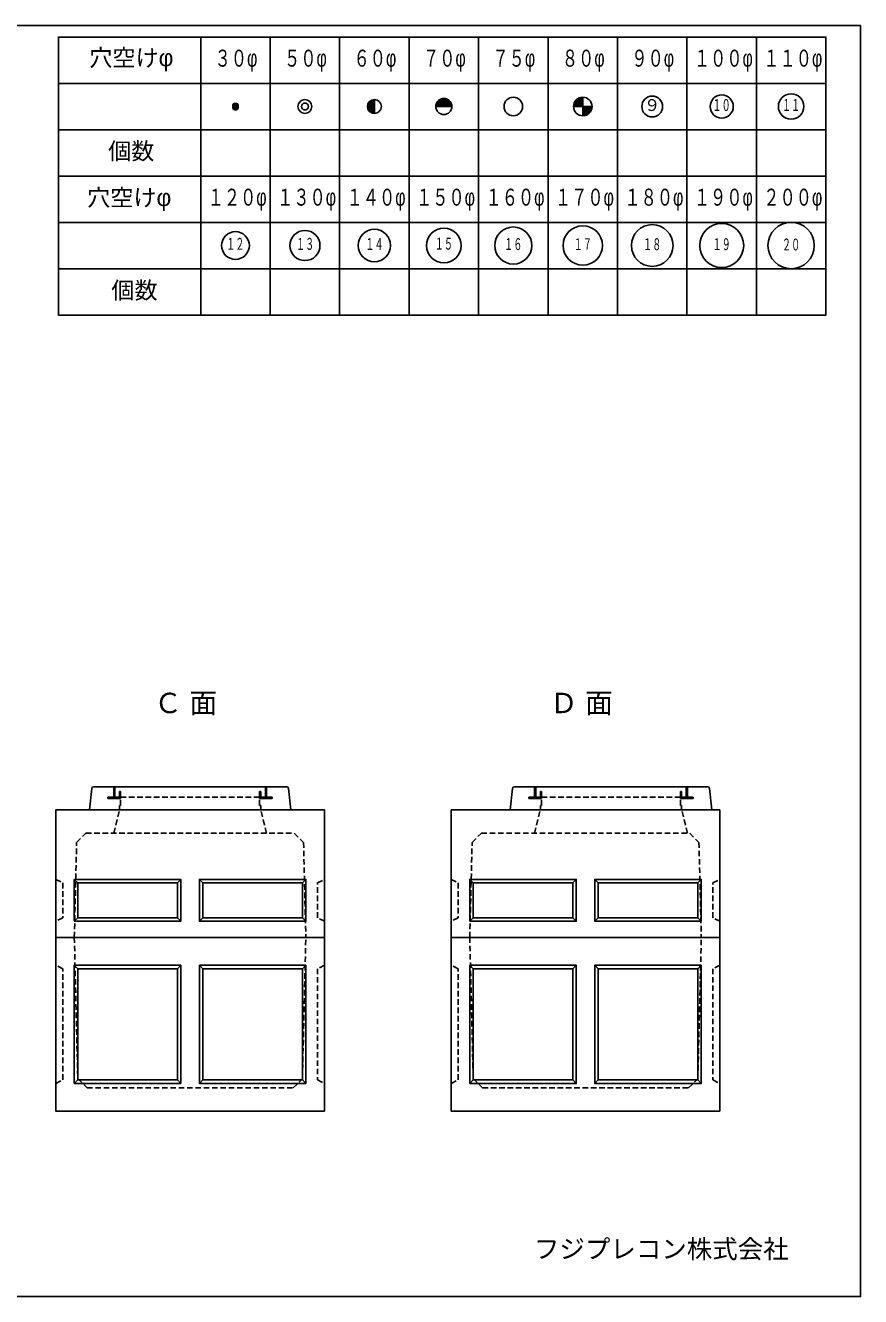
# Model space of a CAD drawing. Units: millimetres, scale not verified. Extents: x -3704 to 3796, y -2790 to 2696.
# Drawn here: x 189 to 3796, y -2790 to 2696 of the extents above; entities that cross this region are included whole.
import ezdxf
from ezdxf.enums import TextEntityAlignment as Align

# ---------------------------------------------------------------- set-up
doc = ezdxf.new("R2010")
doc.units = ezdxf.units.MM
doc.header["$LTSCALE"] = 20
doc.linetypes.add('DASHED1', pattern=[1.8, 1.2, -0.6])
doc.layers.add('0-0_レイヤ_1', color=7, linetype='Continuous')
doc.styles.add('HG丸ｺﾞｼｯｸM-PRO', font='')
doc.styles.add('ＭＳ ゴシック', font='')
doc.styles.get('HG丸ｺﾞｼｯｸM-PRO').set_extended_font_data('HG丸ｺﾞｼｯｸM-PRO')
doc.styles.get('ＭＳ ゴシック').set_extended_font_data('MS Gothic')

msp = doc.modelspace()

# ---------------------------------------------------------------- linework, layer by layer
at = {"layer": '0-0_レイヤ_1'}
for p, q in [((3795.88, 2646.47), (3795.88, 2696.47)), ((945.88, 2646.47), (945.88, 1446.47)), ((1245.88, 2646.47), (1245.88, 1446.47)), ((1545.88, 2646.47), (1545.88, 1446.47)), ((1845.88, 2646.47), (1845.88, 1446.47)), ((2145.88, 2646.47), (2145.88, 1446.47)), ((2445.88, 2646.47), (2445.88, 1446.47)), ((2745.88, 2646.47), (2745.88, 1446.47)), ((3045.88, 2646.47), (3045.88, 1446.47)), ((3345.88, 2646.47), (3345.88, 1446.47)), ((3795.88, 2646.47), (3795.88, -2568.82)), ((331.45, 2446.47), (945.88, 2446.47)), ((945.88, 2446.47), (3645.88, 2446.47)), ((1089.41, 2360), (1102.36, 2360)), ((1669.11, 2360), (1695.88, 2360)), ((1670.21, 2362), (1695.88, 2362)), ((1671.54, 2364), (1695.88, 2364)), ((1673.11, 2366), (1695.88, 2366)), ((1674.99, 2368), (1695.88, 2368)), ((1677.27, 2370), (1695.88, 2370)), ((1680.13, 2372), (1695.88, 2372)), ((1683.96, 2374), (1695.88, 2374)), ((1690.59, 2376), (1695.88, 2376)), ((1695.88, 2316.47), (1695.88, 2376.47)), ((1963.6, 2360), (2028.16, 2360)), ((1964.52, 2362), (2027.25, 2362)), ((1965.59, 2364), (2026.18, 2364)), ((1966.84, 2366), (2024.93, 2366)), ((1968.29, 2368), (2023.48, 2368)), ((1969.97, 2370), (2021.79, 2370)), ((1971.94, 2372), (2019.82, 2372)), ((1974.27, 2374), (2017.5, 2374)), ((1977.09, 2376), (2014.67, 2376)), ((1980.69, 2378), (2011.08, 2378)), ((1985.84, 2380), (2005.92, 2380)), ((2558.24, 2360), (2595.88, 2360)), ((2559.02, 2362), (2595.88, 2362)), ((2559.93, 2364), (2595.88, 2364)), ((2560.97, 2366), (2595.88, 2366)), ((2562.17, 2368), (2595.88, 2368)), ((2563.53, 2370), (2595.88, 2370)), ((2565.09, 2372), (2595.88, 2372)), ((2566.86, 2374), (2595.88, 2374)), ((2568.9, 2376), (2595.88, 2376)), ((2571.27, 2378), (2595.88, 2378)), ((2574.07, 2380), (2595.88, 2380)), ((2577.51, 2382), (2595.88, 2382)), ((2582.04, 2384), (2595.88, 2384)), ((2589.76, 2386), (2595.88, 2386)), ((1080.89, 2346), (1110.87, 2346)), ((1080.96, 2348), (1110.8, 2348)), ((1081.09, 2344), (1110.68, 2344)), ((1081.3, 2350), (1110.46, 2350)), ((1081.56, 2342), (1110.2, 2342)), ((1081.94, 2352), (1109.83, 2352)), ((1082.35, 2340), (1109.41, 2340)), ((1082.91, 2354), (1108.86, 2354)), ((1083.5, 2338), (1108.26, 2338)), ((1084.3, 2356), (1107.47, 2356)), ((1085.14, 2336), (1106.62, 2336)), ((1086.29, 2358), (1105.48, 2358)), ((1087.55, 2334), (1104.22, 2334)), ((1091.93, 2332), (1099.83, 2332)), ((1665.89, 2346), (1695.88, 2346)), ((1665.92, 2348), (1695.88, 2348)), ((1665.98, 2344), (1695.88, 2344)), ((1666.09, 2350), (1695.88, 2350)), ((1666.22, 2342), (1695.88, 2342)), ((1666.4, 2352), (1695.88, 2352)), ((1666.59, 2340), (1695.88, 2340)), ((1666.84, 2354), (1695.88, 2354)), ((1667.1, 2338), (1695.88, 2338)), ((1667.44, 2356), (1695.88, 2356)), ((1667.77, 2336), (1695.88, 2336)), ((1668.19, 2358), (1695.88, 2358)), ((1668.6, 2334), (1695.88, 2334)), ((1669.6, 2332), (1695.88, 2332)), ((1670.81, 2330), (1695.88, 2330)), ((1672.24, 2328), (1695.88, 2328)), ((1673.95, 2326), (1695.88, 2326)), ((1676.01, 2324), (1695.88, 2324)), ((1678.53, 2322), (1695.88, 2322)), ((1681.76, 2320), (1695.88, 2320)), ((1686.43, 2318), (1695.88, 2318)), ((1960.88, 2346.47), (2030.88, 2346.47)), ((1960.92, 2348), (2030.85, 2348)), ((1961.06, 2350), (2030.7, 2350)), ((1961.32, 2352), (2030.44, 2352)), ((1961.7, 2354), (2030.06, 2354)), ((1962.2, 2356), (2029.56, 2356)), ((1962.84, 2358), (2028.93, 2358)), ((2555.91, 2348), (2595.88, 2348)), ((2556.04, 2350), (2595.88, 2350)), ((2556.27, 2352), (2595.88, 2352)), ((2556.6, 2354), (2595.88, 2354)), ((2557.03, 2356), (2595.88, 2356)), ((2557.58, 2358), (2595.88, 2358)), ((2595.88, 2346), (2635.88, 2346)), ((2595.88, 2344), (2635.81, 2344)), ((2595.88, 2342), (2635.63, 2342)), ((2595.88, 2340), (2635.36, 2340)), ((2595.88, 2338), (2634.98, 2338)), ((2595.88, 2336), (2634.49, 2336)), ((2595.88, 2334), (2633.89, 2334)), ((2595.88, 2332), (2633.17, 2332)), ((2595.88, 2330), (2632.33, 2330)), ((2595.88, 2328), (2631.36, 2328)), ((2595.88, 2326), (2630.25, 2326)), ((2595.88, 2324), (2628.97, 2324)), ((2595.88, 2322), (2627.52, 2322)), ((2595.88, 2320), (2625.87, 2320)), ((2595.88, 2318), (2623.98, 2318)), ((2595.88, 2316), (2621.8, 2316)), ((2595.88, 2314), (2619.24, 2314)), ((2595.88, 2312), (2616.17, 2312)), ((2595.88, 2310), (2612.31, 2310)), ((2595.88, 2308), (2606.84, 2308)), ((331.45, 2246.47), (945.88, 2246.47)), ((945.88, 2246.47), (3645.88, 2246.47)), ((331.45, 2046.47), (945.88, 2046.47)), ((945.88, 2046.47), (3645.88, 2046.47)), ((331.45, 1846.47), (945.88, 1846.47)), ((945.88, 1846.47), (3645.88, 1846.47)), ((331.45, 1646.47), (945.88, 1646.47)), ((945.88, 1646.47), (3645.88, 1646.47)), ((464.88, -690), (474.88, -597.5)), ((1317.38, -590), (482.38, -590)), ((569.88, -590), (569.88, -635)), ((574.88, -590), (569.88, -590)), ((569.88, -592), (574.88, -592)), ((569.88, -594), (574.88, -594)), ((569.88, -596), (574.88, -596)), ((569.88, -598), (574.88, -598)), ((569.88, -600), (574.88, -600)), ((569.88, -602), (574.88, -602)), ((574.88, -635), (574.88, -590)), ((1224.88, -590), (1224.88, -635)), ((1229.88, -590), (1224.88, -590)), ((1224.88, -592), (1229.88, -592)), ((1224.88, -594), (1229.88, -594)), ((1224.88, -596), (1229.88, -596)), ((1224.88, -598), (1229.88, -598)), ((1224.88, -600), (1229.88, -600)), ((1224.88, -602), (1229.88, -602)), ((1229.88, -635), (1229.88, -590)), ((1334.88, -690), (1324.88, -597.5)), ((2282.88, -690), (2292.88, -597.5)), ((3135.38, -590), (2300.38, -590)), ((2387.88, -590), (2387.88, -635)), ((2392.88, -590), (2387.88, -590)), ((2387.88, -592), (2392.88, -592)), ((2387.88, -594), (2392.88, -594)), ((2387.88, -596), (2392.88, -596)), ((2387.88, -598), (2392.88, -598)), ((2387.88, -600), (2392.88, -600)), ((2387.88, -602), (2392.88, -602)), ((2392.88, -635), (2392.88, -590)), ((3042.88, -590), (3042.88, -635)), ((3047.88, -590), (3042.88, -590)), ((3042.88, -592), (3047.88, -592)), ((3042.88, -594), (3047.88, -594)), ((3042.88, -596), (3047.88, -596)), ((3042.88, -598), (3047.88, -598)), ((3042.88, -600), (3047.88, -600)), ((3042.88, -602), (3047.88, -602)), ((3047.88, -635), (3047.88, -590)), ((3152.88, -690), (3142.88, -597.5)), ((544.88, -635), (544.88, -640)), ((594.88, -635), (544.88, -635)), ((544.88, -636), (594.88, -636)), ((544.88, -638), (594.88, -638)), ((544.88, -640), (594.88, -640)), ((544.88, -640), (594.88, -640)), ((569.88, -604), (574.88, -604)), ((569.88, -606), (574.88, -606)), ((569.88, -608), (574.88, -608)), ((569.88, -610), (574.88, -610)), ((569.88, -612), (574.88, -612)), ((569.88, -614), (574.88, -614)), ((569.88, -616), (574.88, -616)), ((569.88, -618), (574.88, -618)), ((569.88, -620), (574.88, -620)), ((569.88, -622), (574.88, -622)), ((569.88, -624), (574.88, -624)), ((569.88, -626), (574.88, -626)), ((569.88, -628), (574.88, -628)), ((569.88, -630), (574.88, -630)), ((569.88, -632), (574.88, -632)), ((569.88, -634), (574.88, -634)), ((594.88, -610), (599.88, -610)), ((594.88, -610), (594.88, -640)), ((599.88, -610), (594.88, -610)), ((594.88, -612), (599.88, -612)), ((594.88, -614), (599.88, -614)), ((594.88, -616), (599.88, -616)), ((594.88, -618), (599.88, -618)), ((594.88, -620), (599.88, -620)), ((594.88, -622), (599.88, -622)), ((594.88, -624), (599.88, -624)), ((594.88, -626), (599.88, -626)), ((594.88, -628), (599.88, -628)), ((594.88, -630), (599.88, -630)), ((594.88, -632), (599.88, -632)), ((594.88, -634), (599.88, -634)), ((594.88, -636), (599.88, -636)), ((594.88, -638), (599.88, -638)), ((594.88, -640), (599.88, -640)), ((594.88, -640), (599.88, -640)), ((599.88, -640), (599.88, -610)), ((1199.88, -610), (1199.88, -635)), ((1204.88, -610), (1199.88, -610)), ((1199.88, -612), (1204.88, -612)), ((1199.88, -614), (1204.88, -614)), ((1199.88, -616), (1204.88, -616)), ((1199.88, -618), (1204.88, -618)), ((1199.88, -620), (1204.88, -620)), ((1199.88, -622), (1204.88, -622)), ((1199.88, -624), (1204.88, -624)), ((1199.88, -626), (1204.88, -626)), ((1199.88, -628), (1204.88, -628)), ((1199.88, -630), (1204.88, -630)), ((1199.88, -632), (1204.88, -632)), ((1199.88, -634), (1204.88, -634)), ((1199.88, -640), (1199.88, -635)), ((1199.88, -635), (1254.88, -635)), ((1199.88, -635), (1204.88, -635)), ((1199.88, -636), (1254.88, -636)), ((1199.88, -638), (1254.88, -638)), ((1199.88, -640), (1254.88, -640)), ((1254.88, -640), (1199.88, -640)), ((1204.88, -635), (1204.88, -610)), ((1224.88, -604), (1229.88, -604)), ((1224.88, -606), (1229.88, -606)), ((1224.88, -608), (1229.88, -608)), ((1224.88, -610), (1229.88, -610)), ((1224.88, -612), (1229.88, -612)), ((1224.88, -614), (1229.88, -614)), ((1224.88, -616), (1229.88, -616)), ((1224.88, -618), (1229.88, -618)), ((1224.88, -620), (1229.88, -620)), ((1224.88, -622), (1229.88, -622)), ((1224.88, -624), (1229.88, -624)), ((1224.88, -626), (1229.88, -626)), ((1224.88, -628), (1229.88, -628)), ((1224.88, -630), (1229.88, -630)), ((1224.88, -632), (1229.88, -632)), ((1224.88, -634), (1229.88, -634)), ((1224.88, -635), (1229.88, -635)), ((1254.88, -635), (1254.88, -640)), ((2362.88, -635), (2362.88, -640)), ((2412.88, -635), (2362.88, -635)), ((2362.88, -636), (2412.88, -636)), ((2362.88, -638), (2412.88, -638)), ((2362.88, -640), (2412.88, -640)), ((2362.88, -640), (2412.88, -640)), ((2387.88, -604), (2392.88, -604)), ((2387.88, -606), (2392.88, -606)), ((2387.88, -608), (2392.88, -608)), ((2387.88, -610), (2392.88, -610)), ((2387.88, -612), (2392.88, -612)), ((2387.88, -614), (2392.88, -614)), ((2387.88, -616), (2392.88, -616)), ((2387.88, -618), (2392.88, -618)), ((2387.88, -620), (2392.88, -620)), ((2387.88, -622), (2392.88, -622)), ((2387.88, -624), (2392.88, -624)), ((2387.88, -626), (2392.88, -626)), ((2387.88, -628), (2392.88, -628)), ((2387.88, -630), (2392.88, -630)), ((2387.88, -632), (2392.88, -632)), ((2387.88, -634), (2392.88, -634)), ((2412.88, -610), (2417.88, -610)), ((2412.88, -610), (2412.88, -640)), ((2417.88, -610), (2412.88, -610)), ((2412.88, -612), (2417.88, -612)), ((2412.88, -614), (2417.88, -614)), ((2412.88, -616), (2417.88, -616)), ((2412.88, -618), (2417.88, -618)), ((2412.88, -620), (2417.88, -620)), ((2412.88, -622), (2417.88, -622)), ((2412.88, -624), (2417.88, -624)), ((2412.88, -626), (2417.88, -626)), ((2412.88, -628), (2417.88, -628)), ((2412.88, -630), (2417.88, -630)), ((2412.88, -632), (2417.88, -632)), ((2412.88, -634), (2417.88, -634)), ((2412.88, -636), (2417.88, -636)), ((2412.88, -638), (2417.88, -638)), ((2412.88, -640), (2417.88, -640)), ((2412.88, -640), (2417.88, -640)), ((2417.88, -640), (2417.88, -610)), ((3017.88, -610), (3017.88, -635)), ((3022.88, -610), (3017.88, -610)), ((3017.88, -612), (3022.88, -612)), ((3017.88, -614), (3022.88, -614)), ((3017.88, -616), (3022.88, -616)), ((3017.88, -618), (3022.88, -618)), ((3017.88, -620), (3022.88, -620)), ((3017.88, -622), (3022.88, -622)), ((3017.88, -624), (3022.88, -624)), ((3017.88, -626), (3022.88, -626)), ((3017.88, -628), (3022.88, -628)), ((3017.88, -630), (3022.88, -630)), ((3017.88, -632), (3022.88, -632)), ((3017.88, -634), (3022.88, -634)), ((3017.88, -640), (3017.88, -635)), ((3017.88, -635), (3072.88, -635)), ((3017.88, -635), (3022.88, -635)), ((3017.88, -636), (3072.88, -636)), ((3017.88, -638), (3072.88, -638)), ((3017.88, -640), (3072.88, -640)), ((3072.88, -640), (3017.88, -640)), ((3022.88, -635), (3022.88, -610)), ((3042.88, -604), (3047.88, -604)), ((3042.88, -606), (3047.88, -606)), ((3042.88, -608), (3047.88, -608)), ((3042.88, -610), (3047.88, -610)), ((3042.88, -612), (3047.88, -612)), ((3042.88, -614), (3047.88, -614)), ((3042.88, -616), (3047.88, -616)), ((3042.88, -618), (3047.88, -618)), ((3042.88, -620), (3047.88, -620)), ((3042.88, -622), (3047.88, -622)), ((3042.88, -624), (3047.88, -624)), ((3042.88, -626), (3047.88, -626)), ((3042.88, -628), (3047.88, -628)), ((3042.88, -630), (3047.88, -630)), ((3042.88, -632), (3047.88, -632)), ((3042.88, -634), (3047.88, -634)), ((3042.88, -635), (3047.88, -635)), ((3072.88, -635), (3072.88, -640)), ((574.88, -690), (1444.88, -690)), ((2282.88, -690), (3152.88, -690)), ((414.88, -1005), (399.88, -990)), ((844.88, -1005), (859.88, -990)), ((939.88, -990), (954.88, -1005)), ((1399.88, -990), (1384.88, -1005)), ((2122.88, -1005), (2107.88, -990)), ((2552.88, -1005), (2567.88, -990)), ((2647.88, -990), (2662.88, -1005)), ((3107.88, -990), (3092.88, -1005)), ((859.88, -1170), (844.88, -1155)), ((1399.88, -1170), (1384.88, -1155)), ((2567.88, -1170), (2552.88, -1155)), ((3107.88, -1170), (3092.88, -1155)), ((319.88, -1240), (1479.88, -1240)), ((2027.88, -1240), (3187.88, -1240)), ((399.88, -1360), (414.88, -1375)), ((844.88, -1375), (859.88, -1360)), ((1384.88, -1375), (1399.88, -1360)), ((2107.88, -1360), (2122.88, -1375)), ((2552.88, -1375), (2567.88, -1360)), ((3092.88, -1375), (3107.88, -1360)), ((939.88, -1870), (954.88, -1855)), ((1399.88, -1870), (1384.88, -1855)), ((2647.88, -1870), (2662.88, -1855)), ((3107.88, -1870), (3092.88, -1855)), ((3795.88, -2740.32), (3795.88, -2568.82))]:
    msp.add_line(p, q, dxfattribs=at)
at = {"layer": '0-0_レイヤ_1', "linetype": 'DASHED1'}
for p, q in [((569.88, -590), (569.88, -635)), ((574.88, -590), (569.88, -590)), ((574.88, -635), (574.88, -590)), ((1224.88, -590), (1229.88, -590)), ((1224.88, -635), (1224.88, -590)), ((1229.88, -590), (1229.88, -635)), ((2387.88, -590), (2387.88, -635)), ((2392.88, -590), (2387.88, -590)), ((2392.88, -635), (2392.88, -590)), ((3042.88, -590), (3047.88, -590)), ((3042.88, -635), (3042.88, -590)), ((3047.88, -590), (3047.88, -635)), ((544.88, -635), (544.88, -640)), ((569.88, -635), (544.88, -635)), ((544.88, -640), (599.88, -640)), ((594.88, -635), (574.88, -635)), ((594.88, -610), (594.88, -635)), ((599.88, -610), (594.88, -610)), ((599.88, -670), (599.88, -610)), ((599.88, -635), (1199.88, -635)), ((1199.88, -610), (1204.88, -610)), ((1199.88, -670), (1199.88, -610)), ((1254.88, -640), (1199.88, -640)), ((1204.88, -610), (1204.88, -635)), ((1204.88, -635), (1224.88, -635)), ((1229.88, -635), (1254.88, -635)), ((1254.88, -635), (1254.88, -640)), ((2362.88, -635), (2362.88, -640)), ((2387.88, -635), (2362.88, -635)), ((2362.88, -640), (2417.88, -640)), ((2412.88, -635), (2392.88, -635)), ((2412.88, -610), (2412.88, -635)), ((2417.88, -610), (2412.88, -610)), ((2417.88, -670), (2417.88, -610)), ((2417.88, -635), (3017.88, -635)), ((3017.88, -610), (3022.88, -610)), ((3017.88, -670), (3017.88, -610)), ((3072.88, -640), (3017.88, -640)), ((3022.88, -610), (3022.88, -635)), ((3022.88, -635), (3042.88, -635)), ((3047.88, -635), (3072.88, -635)), ((3072.88, -635), (3072.88, -640)), ((569.88, -790), (594.88, -690)), ((594.88, -670), (599.88, -670)), ((594.88, -690), (594.88, -670)), ((1204.88, -670), (1199.88, -670)), ((1204.88, -690), (1204.88, -670)), ((1229.88, -790), (1204.88, -690)), ((2387.88, -790), (2412.88, -690)), ((2412.88, -670), (2417.88, -670)), ((2412.88, -690), (2412.88, -670)), ((3022.88, -670), (3017.88, -670)), ((3022.88, -690), (3022.88, -670)), ((3047.88, -790), (3022.88, -690))]:
    msp.add_line(p, q, dxfattribs=at)
at = {"layer": '0-0_レイヤ_1'}
for points in [[(-3532.94, 2696.47), (3545.88, 2696.47), (3795.88, 2696.47)], [(945.88, 2646.47), (331.45, 2646.47), (331.45, 1446.47), (945.88, 1446.47)], [(945.88, 1446.47), (3645.88, 1446.47), (3645.88, 2646.47), (945.88, 2646.47)], [(2595.88, 2386.47), (2595.88, 2346.47), (2555.88, 2346.47)], [(2595.88, 2306.47), (2595.88, 2346.47), (2635.88, 2346.47)], [(474.88, -597.5), (476.89, -592.18), (482.38, -590)], [(1324.88, -597.5), (1322.43, -591.85), (1317.38, -590)], [(2292.88, -597.5), (2294.89, -592.18), (2300.38, -590)], [(3142.88, -597.5), (3140.43, -591.85), (3135.38, -590)], [(399.88, -1170), (414.88, -1155), (414.88, -1005), (844.88, -1005), (844.88, -1155), (414.88, -1155)], [(939.88, -1170), (939.88, -990), (1399.88, -990), (1399.88, -1170), (939.88, -1170), (954.88, -1155), (954.88, -1005), (1384.88, -1005), (1384.88, -1155), (954.88, -1155)], [(2107.88, -1170), (2122.88, -1155), (2122.88, -1005), (2552.88, -1005), (2552.88, -1155), (2122.88, -1155)], [(2647.88, -1170), (2647.88, -990), (3107.88, -990), (3107.88, -1170), (2647.88, -1170), (2662.88, -1155), (2662.88, -1005), (3092.88, -1005), (3092.88, -1155), (2662.88, -1155)], [(414.88, -1855), (399.88, -1870), (399.88, -1360), (859.88, -1360), (859.88, -1870), (399.88, -1870)], [(939.88, -1360), (954.88, -1375), (1384.88, -1375), (1384.88, -1855), (954.88, -1855), (954.88, -1375)], [(2122.88, -1855), (2107.88, -1870), (2107.88, -1360), (2567.88, -1360), (2567.88, -1870), (2107.88, -1870)], [(2647.88, -1360), (2662.88, -1375), (3092.88, -1375), (3092.88, -1855), (2662.88, -1855), (2662.88, -1375)], [(859.88, -1870), (844.88, -1855), (414.88, -1855), (414.88, -1375), (844.88, -1375), (844.88, -1855)], [(2567.88, -1870), (2552.88, -1855), (2122.88, -1855), (2122.88, -1375), (2552.88, -1375), (2552.88, -1855)], [(-3532.94, -2790.32), (3545.88, -2790.32), (3795.88, -2790.32), (3795.88, -2740.32)]]:
    msp.add_lwpolyline(points, dxfattribs=at)
for points in [[(319.88, -1240), (319.88, -690), (1479.88, -690), (1479.88, -1240)], [(2027.88, -1240), (2027.88, -690), (3187.88, -690), (3187.88, -1240)], [(399.88, -1170), (399.88, -990), (859.88, -990), (859.88, -1170)], [(2107.88, -1170), (2107.88, -990), (2567.88, -990), (2567.88, -1170)], [(1479.88, -1990), (319.88, -1990), (319.88, -1240), (1479.88, -1240)], [(3187.88, -1990), (2027.88, -1990), (2027.88, -1240), (3187.88, -1240)], [(939.88, -1360), (1399.88, -1360), (1399.88, -1870), (939.88, -1870)], [(2647.88, -1360), (3107.88, -1360), (3107.88, -1870), (2647.88, -1870)]]:
    msp.add_lwpolyline(points, close=True, dxfattribs=at)
at = {"layer": '0-0_レイヤ_1', "linetype": 'DASHED1'}
for points in [[(399.88, -1240), (409.88, -830), (449.88, -790), (1349.88, -790), (1389.88, -830), (1399.88, -1240)], [(2107.88, -1240), (2117.88, -830), (2157.88, -790), (3057.88, -790), (3097.88, -830), (3107.88, -1240)], [(319.88, -990), (349.88, -1005), (349.88, -1155), (319.88, -1170)], [(1479.88, -1170), (1449.88, -1155), (1449.88, -1005), (1479.88, -990)], [(2027.88, -990), (2057.88, -1005), (2057.88, -1155), (2027.88, -1170)], [(3187.88, -1170), (3157.88, -1155), (3157.88, -1005), (3187.88, -990)], [(399.88, -1240), (414.88, -1850), (454.88, -1890), (1344.88, -1890), (1384.88, -1850), (1399.88, -1240)], [(2107.88, -1240), (2122.88, -1850), (2162.88, -1890), (3052.88, -1890), (3092.88, -1850), (3107.88, -1240)], [(319.88, -1870), (349.88, -1855), (349.88, -1375), (319.88, -1360)], [(1479.88, -1360), (1449.88, -1375), (1449.88, -1855), (1479.88, -1870)], [(2027.88, -1870), (2057.88, -1855), (2057.88, -1375), (2027.88, -1360)], [(3187.88, -1360), (3157.88, -1375), (3157.88, -1855), (3187.88, -1870)]]:
    msp.add_lwpolyline(points, dxfattribs=at)
at = {"layer": '0-0_レイヤ_1'}
for centre, radius in [((1395.88, 2346.47), 30), ((1395.88, 2346.47), 15), ((1695.88, 2346.47), 30), ((1995.88, 2346.47), 35), ((2295.88, 2346.47), 40), ((2595.88, 2346.47), 40), ((2895.88, 2346.47), 45), ((3195.88, 2346.47), 50), ((3495.88, 2346.47), 55), ((1395.88, 1746.47), 65), ((1695.88, 1746.47), 70), ((1995.88, 1746.47), 75), ((2295.88, 1746.47), 80), ((2595.88, 1746.47), 85), ((2895.88, 1746.47), 90), ((3195.88, 1746.47), 95), ((3495.88, 1746.47), 100), ((1095.88, 1746.47), 60)]:
    msp.add_circle(centre, radius, dxfattribs=at)

# ---------------------------------------------------------------- texts
for s, height, style, p in [('穴空けφ', 73.31, 'HG丸ｺﾞｼｯｸM-PRO', (464.21, 2498.28)), ('９', 51.32, 'HG丸ｺﾞｼｯｸM-PRO', (2860.89, 2311.57)), ('個数', 73.31, 'HG丸ｺﾞｼｯｸM-PRO', (545.73, 2095.35)), ('穴空けφ', 73.31, 'HG丸ｺﾞｼｯｸM-PRO', (454.89, 1895.05)), ('個数', 73.31, 'HG丸ｺﾞｼｯｸM-PRO', (559.7, 1494.45)), ('Ｃ 面', 87.98, 'HG丸ｺﾞｼｯｸM-PRO', (744.44, -298.5)), ('Ｄ 面', 87.98, 'HG丸ｺﾞｼｯｸM-PRO', (2453.8, -298.5)), ('フジプレコン株式会社', 80.65, 'ＭＳ ゴシック', (2385.06, -2649.21))]:
    msp.add_text(s, height=height, dxfattribs=dict(at, style=style)).set_placement(p, align=Align.BOTTOM_LEFT)
at = {"layer": '0-0_レイヤ_1', "style": 'HG丸ｺﾞｼｯｸM-PRO'}
for s, height, width, p in [('３０φ', 73.31, 0.7, (1005.88, 2496.47)), ('５０φ', 73.31, 0.7, (1305.88, 2496.47)), ('６０φ', 73.31, 0.7, (1605.88, 2496.47)), ('７０φ', 73.31, 0.7, (1905.88, 2496.47)), ('７５φ', 73.31, 0.7, (2205.88, 2496.47)), ('８０φ', 73.31, 0.7, (2505.88, 2496.47)), ('９０φ', 73.31, 0.7, (2805.88, 2496.47)), ('１００φ', 73.31, 0.7, (3075.88, 2496.47)), ('１１０φ', 73.31, 0.7, (3375.88, 2496.47)), ('１０', 51.32, 0.55, (3155.75, 2311.84)), ('１１', 51.32, 0.55, (3456.05, 2311.9)), ('１２０φ', 73.31, 0.7, (975.88, 1896.47)), ('１３０φ', 73.31, 0.7, (1275.88, 1896.47)), ('１４０φ', 73.31, 0.7, (1575.88, 1896.47)), ('１５０φ', 73.31, 0.7, (1875.88, 1896.47)), ('１７０φ', 73.31, 0.7, (2475.88, 1896.47)), ('１８０φ', 73.31, 0.7, (2775.88, 1896.47)), ('１９０φ', 73.31, 0.7, (3075.88, 1896.47)), ('２００φ', 73.31, 0.7, (3375.88, 1896.47)), ('１２', 51.32, 0.55, (1055.5, 1712.62)), ('１３', 51.32, 0.55, (1357.09, 1712.33)), ('１４', 51.32, 0.55, (1656.44, 1711.81)), ('１５', 51.32, 0.55, (1956.61, 1713.44)), ('１６', 51.32, 0.55, (2256.14, 1711.64)), ('１７', 51.32, 0.55, (2556.54, 1711.06)), ('１８', 51.32, 0.55, (2856.32, 1711.06)), ('１９', 51.32, 0.55, (3156.36, 1711.02)), ('２０', 51.32, 0.55, (3456.18, 1709.76))]:
    msp.add_text(s, height=height, dxfattribs=dict(at, width=width)).set_placement(p, align=Align.BOTTOM_LEFT)
at = {"layer": '0-0_レイヤ_1', "style": 'HG丸ｺﾞｼｯｸM-PRO', "width": 0.7}
msp.add_text('１６０φ', height=73.31, rotation=0.001, dxfattribs=at).set_placement((2175.88, 1896.47), align=Align.BOTTOM_LEFT)

doc.saveas('drawing.dxf')
